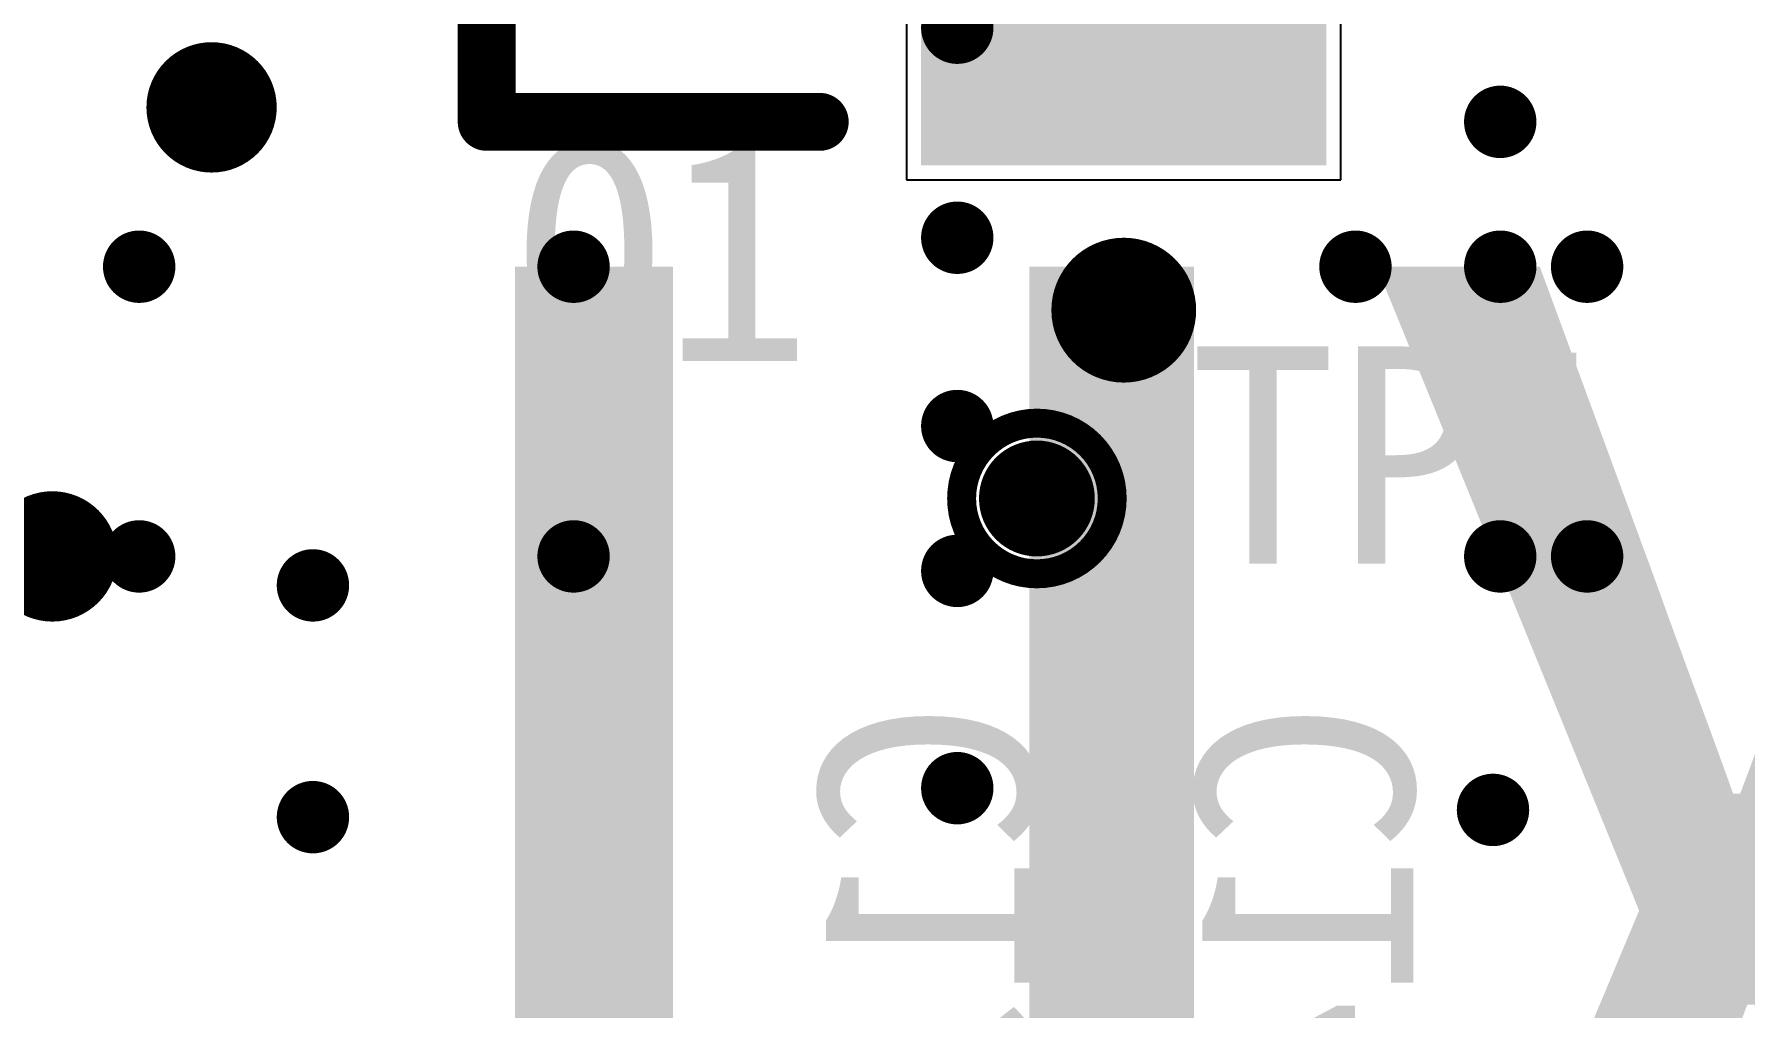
# Model space of a CAD drawing. Header units: millimetres. Extents: x 15 to 120, y 22 to 104.
# Drawn here: x 67.14 to 73.04, y 50.14 to 53.5 of the extents above; entities that cross this region are included whole.
import ezdxf

# ---------------------------------------------------------------- set-up
doc = ezdxf.new("R2010")
doc.units = ezdxf.units.MM
for name, color, linetype in [('BottomLayer', 5, 'Continuous'), ('BottomOverlay', 54, 'Continuous'), ('MultiLayer', 9, 'Continuous'), ('TopLayer', 1, 'Continuous'), ('TopOverlay', 2, 'Continuous'), ('TopPaste', 8, 'Continuous'), ('TopSolder', 216, 'Continuous')]:
    doc.layers.add(name, color=color, linetype=linetype)

msp = doc.modelspace()

# ---------------------------------------------------------------- linework, layer by layer
at = {"layer": 'BottomLayer', "const_width": 0.125}
for points in [[(67.4375, 52.7, 1), (67.5625, 52.7, 1)], [(68.9375, 52.7, 1), (69.0625, 52.7, 1)], [(72.4375, 52.7, 1), (72.5625, 52.7, 1)], [(67.4375, 51.7, 1), (67.5625, 51.7, 1)], [(68.9375, 51.7, 1), (69.0625, 51.7, 1)], [(72.4375, 51.7, 1), (72.5625, 51.7, 1)]]:
    msp.add_lwpolyline(points, format="xyb", close=True, dxfattribs=at)
at = {"layer": 'MultiLayer'}
for points, const_width in [([(70.2625, 53.525, 1), (70.3875, 53.525, 1)], 0.125), ([(67.6375, 53.25, 1), (67.8625, 53.25, 1)], 0.225), ([(72.1375, 53.2, 1), (72.2625, 53.2, 1)], 0.125), ([(70.2625, 52.8, 1), (70.3875, 52.8, 1)], 0.125), ([(67.4375, 52.7, 1), (67.5625, 52.7, 1)], 0.125), ([(68.9375, 52.7, 1), (69.0625, 52.7, 1)], 0.125), ([(71.6375, 52.7, 1), (71.7625, 52.7, 1)], 0.125), ([(72.1375, 52.7, 1), (72.2625, 52.7, 1)], 0.125), ([(72.4375, 52.7, 1), (72.5625, 52.7, 1)], 0.125), ([(70.2625, 52.15, 1), (70.3875, 52.15, 1)], 0.125), ([(70.5375, 51.9, 1), (70.6625, 51.9, 1)], 0.125), ([(67.0875, 51.7, 1), (67.3125, 51.7, 1)], 0.225), ([(67.4375, 51.7, 1), (67.5625, 51.7, 1)], 0.125), ([(68.9375, 51.7, 1), (69.0625, 51.7, 1)], 0.125), ([(72.1375, 51.7, 1), (72.2625, 51.7, 1)], 0.125), ([(72.4375, 51.7, 1), (72.5625, 51.7, 1)], 0.125), ([(70.2625, 51.65, 1), (70.3875, 51.65, 1)], 0.125), ([(68.0375, 51.6, 1), (68.1625, 51.6, 1)], 0.125), ([(70.2625, 50.9, 1), (70.3875, 50.9, 1)], 0.125), ([(68.0375, 50.8, 1), (68.1625, 50.8, 1)], 0.125), ([(72.1125, 50.825, 1), (72.2375, 50.825, 1)], 0.125)]:
    msp.add_lwpolyline(points, format="xyb", close=True, dxfattribs=dict(at, const_width=const_width))
at = {"layer": 'TopLayer'}
for p, q in [((71.65, 53), (71.65, 54.05)), ((70.15, 53.7129), (70.15, 53)), ((70.15, 53), (71.65, 53)), ((70.4829, 52.1826), (70.3837, 52.1163)), ((70.6, 52.2059), (70.4829, 52.1826)), ((70.7171, 52.1826), (70.6, 52.2059)), ((70.8163, 52.1163), (70.7171, 52.1826)), ((70.3837, 52.1163), (70.3174, 52.0171)), ((70.8826, 52.0171), (70.8163, 52.1163)), ((70.3174, 52.0171), (70.2941, 51.9)), ((70.9059, 51.9), (70.8826, 52.0171)), ((70.2941, 51.9), (70.3174, 51.7829)), ((70.8826, 51.7829), (70.9059, 51.9)), ((70.3174, 51.7829), (70.3837, 51.6837)), ((70.8163, 51.6837), (70.8826, 51.7829)), ((70.3837, 51.6837), (70.4829, 51.6174)), ((70.7171, 51.6174), (70.8163, 51.6837)), ((70.4829, 51.6174), (70.6, 51.5941)), ((70.6, 51.5941), (70.7171, 51.6174))]:
    msp.add_line(p, q, dxfattribs=at)
for points, const_width in [([(72.1375, 53.2, 1), (72.2625, 53.2, 1)], 0.125), ([(70.2625, 52.8, 1), (70.3875, 52.8, 1)], 0.125), ([(71.6375, 52.7, 1), (71.7625, 52.7, 1)], 0.125), ([(72.1375, 52.7, 1), (72.2625, 52.7, 1)], 0.125), ([(70.5, 51.9, 1), (70.7, 51.9, 1)], 0.2), ([(70.5375, 51.9, 1), (70.6625, 51.9, 1)], 0.125), ([(72.1375, 51.7, 1), (72.2625, 51.7, 1)], 0.125), ([(68.0375, 51.6, 1), (68.1625, 51.6, 1)], 0.125), ([(70.2625, 50.9, 1), (70.3875, 50.9, 1)], 0.125), ([(68.0375, 50.8, 1), (68.1625, 50.8, 1)], 0.125)]:
    msp.add_lwpolyline(points, format="xyb", close=True, dxfattribs=dict(at, const_width=const_width))
msp.add_solid([(71.55, 53.1), (71.55, 53.95), (70.25, 53.1), (70.25, 53.95)], dxfattribs=at)
at = {"layer": 'TopOverlay', "const_width": 0.2}
for points in [[(68.7, 53.2), (68.7, 53.65)], [(68.7, 53.2), (69.85, 53.2)]]:
    msp.add_lwpolyline(points, dxfattribs=at)
at = {"layer": 'TopOverlay'}
for points, const_width in [([(68.65, 53.2, 1), (68.75, 53.2, 1)], 0.1), ([(68.65, 53.2, 1), (68.75, 53.2, 1)], 0.1), ([(69.8, 53.2, 1), (69.9, 53.2, 1)], 0.1), ([(71.025, 52.55, 1), (70.775, 52.55, 1)], 0.25), ([(70.7125, 52.55, 1), (70.8375, 52.55, 1)], 0.125), ([(70.9625, 52.55, 1), (71.0875, 52.55, 1)], 0.125), ([(70.86, 51.9, 1), (70.34, 51.9, 1)], 0.1), ([(70.315, 51.9, 1), (70.365, 51.9, 1)], 0.05), ([(70.835, 51.9, 1), (70.885, 51.9, 1)], 0.05)]:
    msp.add_lwpolyline(points, format="xyb", close=True, dxfattribs=dict(at, const_width=const_width))
at = {"layer": 'TopPaste', "const_width": 0.2}
msp.add_lwpolyline([(70.5, 51.9, 1), (70.7, 51.9, 1)], format="xyb", close=True, dxfattribs=at)
msp.add_lwpolyline([(70.5, 51.9, 1), (70.7, 51.9, 1)], format="xyb", close=True, dxfattribs=at)
at = {"layer": 'TopPaste'}
msp.add_solid([(71.55, 53.1), (71.55, 53.95), (70.25, 53.1), (70.25, 53.95)], dxfattribs=at)
msp.add_solid([(71.55, 53.1), (71.55, 53.95), (70.25, 53.1), (70.25, 53.95)], dxfattribs=at)
at = {"layer": 'TopSolder', "const_width": 0.2}
msp.add_lwpolyline([(70.5, 51.9, 1), (70.7, 51.9, 1)], format="xyb", close=True, dxfattribs=at)
msp.add_lwpolyline([(70.5, 51.9, 1), (70.7, 51.9, 1)], format="xyb", close=True, dxfattribs=at)
at = {"layer": 'TopSolder'}
msp.add_solid([(71.6, 53.05), (71.6, 54), (70.2, 53.05), (70.2, 54)], dxfattribs=at)
msp.add_solid([(71.6, 53.05), (71.6, 54), (70.2, 53.05), (70.2, 54)], dxfattribs=at)

# ---------------------------------------------------------------- texts
at = {"layer": 'BottomOverlay', "text_generation_flag": 2}
msp.add_text('ODROID-XU', height=4.5, dxfattribs=at).set_placement((96, 48.2))
for s, p in [('C151', (70.6, 51.2)), ('C148', (71.9, 51.2))]:
    msp.add_text(s, height=0.75, rotation=90, dxfattribs=at).set_placement(p)
at = {"layer": 'TopOverlay'}
for s, p in [('Q1', (68.8, 52.375)), ('TP1', (71.125, 51.675))]:
    msp.add_text(s, height=0.75, rotation=360, dxfattribs=at).set_placement(p)

doc.saveas('drawing.dxf')
